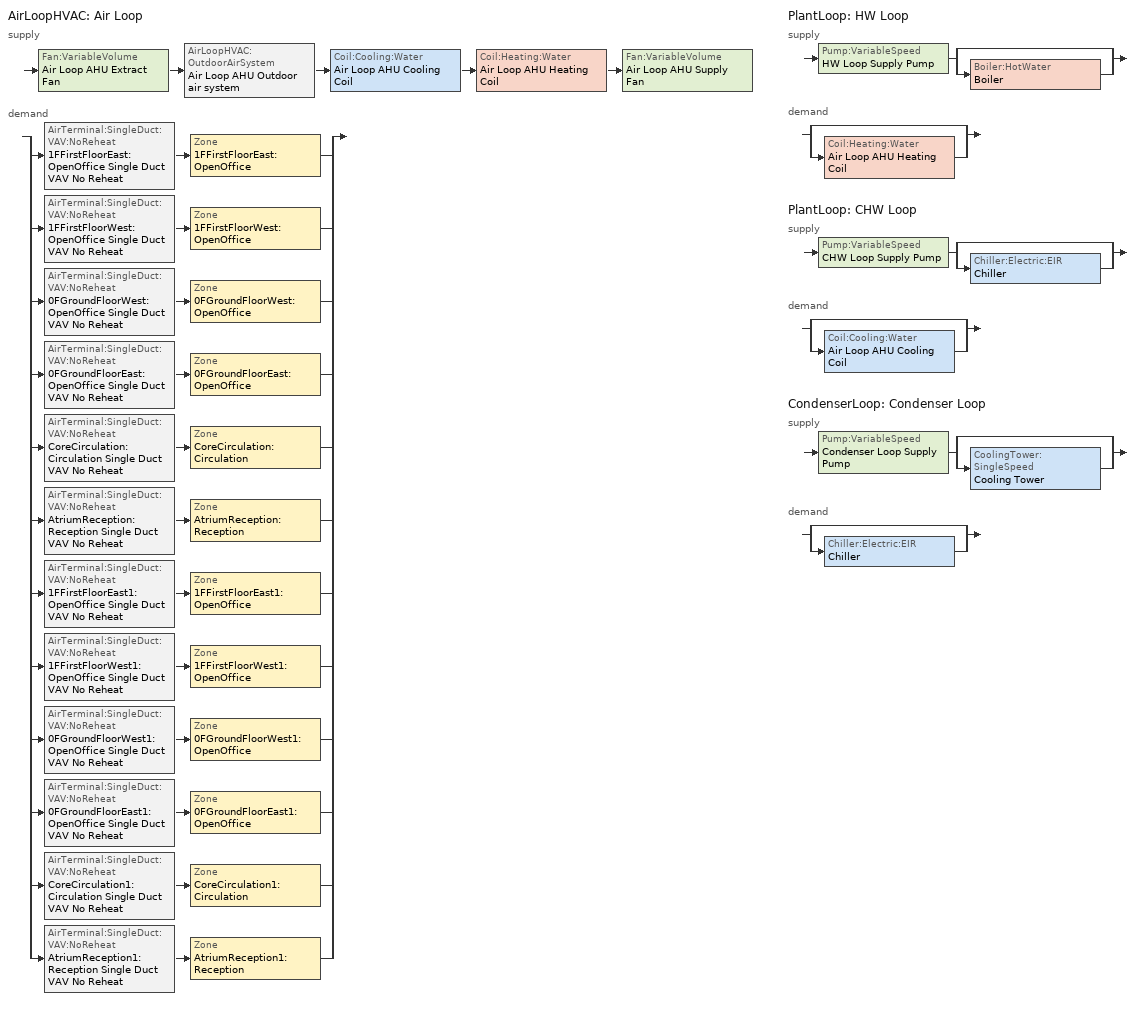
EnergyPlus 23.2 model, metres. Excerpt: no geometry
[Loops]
AirLoopHVAC 'Air Loop'
 supply: Fan:VariableVolume 'Air Loop AHU Extract Fan' > AirLoopHVAC:OutdoorAirSystem 'Air Loop AHU Outdoor air system' > Coil:Cooling:Water 'Air Loop AHU Cooling Coil' > Coil:Heating:Water 'Air Loop AHU Heating Coil' > Fan:VariableVolume 'Air Loop AHU Supply Fan'
 demand: split
  | AirTerminal:SingleDuct:VAV:NoReheat '1FFirstFloorEast:OpenOffice Single Duct VAV No Reheat' > Zone '1FFirstFloorEast:OpenOffice'
  | AirTerminal:SingleDuct:VAV:NoReheat '1FFirstFloorWest:OpenOffice Single Duct VAV No Reheat' > Zone '1FFirstFloorWest:OpenOffice'
  | AirTerminal:SingleDuct:VAV:NoReheat '0FGroundFloorWest:OpenOffice Single Duct VAV No Reheat' > Zone '0FGroundFloorWest:OpenOffice'
  | AirTerminal:SingleDuct:VAV:NoReheat '0FGroundFloorEast:OpenOffice Single Duct VAV No Reheat' > Zone '0FGroundFloorEast:OpenOffice'
  | AirTerminal:SingleDuct:VAV:NoReheat 'CoreCirculation:Circulation Single Duct VAV No Reheat' > Zone 'CoreCirculation:Circulation'
  | AirTerminal:SingleDuct:VAV:NoReheat 'AtriumReception:Reception Single Duct VAV No Reheat' > Zone 'AtriumReception:Reception'
  | AirTerminal:SingleDuct:VAV:NoReheat '1FFirstFloorEast1:OpenOffice Single Duct VAV No Reheat' > Zone '1FFirstFloorEast1:OpenOffice'
  | AirTerminal:SingleDuct:VAV:NoReheat '1FFirstFloorWest1:OpenOffice Single Duct VAV No Reheat' > Zone '1FFirstFloorWest1:OpenOffice'
  | AirTerminal:SingleDuct:VAV:NoReheat '0FGroundFloorWest1:OpenOffice Single Duct VAV No Reheat' > Zone '0FGroundFloorWest1:OpenOffice'
  | AirTerminal:SingleDuct:VAV:NoReheat '0FGroundFloorEast1:OpenOffice Single Duct VAV No Reheat' > Zone '0FGroundFloorEast1:OpenOffice'
  | AirTerminal:SingleDuct:VAV:NoReheat 'CoreCirculation1:Circulation Single Duct VAV No Reheat' > Zone 'CoreCirculation1:Circulation'
  | AirTerminal:SingleDuct:VAV:NoReheat 'AtriumReception1:Reception Single Duct VAV No Reheat' > Zone 'AtriumReception1:Reception'
PlantLoop 'HW Loop'
 supply: Pump:VariableSpeed 'HW Loop Supply Pump' > split
  | bypass
  | Boiler:HotWater 'Boiler'
 demand: split
  | bypass
  | Coil:Heating:Water 'Air Loop AHU Heating Coil'
PlantLoop 'CHW Loop'
 supply: Pump:VariableSpeed 'CHW Loop Supply Pump' > split
  | bypass
  | Chiller:Electric:EIR 'Chiller'
 demand: split
  | bypass
  | Coil:Cooling:Water 'Air Loop AHU Cooling Coil'
CondenserLoop 'Condenser Loop'
 supply: Pump:VariableSpeed 'Condenser Loop Supply Pump' > split
  | bypass
  | CoolingTower:SingleSpeed 'Cooling Tower'
 demand: split
  | bypass
  | Chiller:Electric:EIR 'Chiller'
[EnergyManagementSystem:Actuator] Actuated Component Unique=1FFIRSTFLOOREAST:OPENOFFICE; Actuated Component Type=Zone Temperature Control
Name | Actuated Component Control Type
Cooling_Setpoint_1FFIRSTFLOOREAST_OPENOFFICE | Cooling Setpoint
Heating_Setpoint_1FFIRSTFLOOREAST_OPENOFFICE | Heating Setpoint
[Sizing:System]
Air Loop: Type of Load to Size On=Sensible; Design Outdoor Air Flow Rate {m3/s}=autosize; Central Heating Maximum System Air Flow Ratio=0.3; Preheat Design Temperature {C}=5; Preheat Design Humidity Ratio {kgWater/kgDryAir}=0.008; Precool Design Temperature {C}=11; Precool Design Humidity Ratio {kgWater/kgDryAir}=0.008; Central Cooling Design Supply Air Temperature {C}=12; Central Heating Design Supply Air Temperature {C}=16; Type of Zone Sum to Use=Coincident; 100% Outdoor Air in Cooling=No; 100% Outdoor Air in Heating=No; Central Cooling Design Supply Air Humidity Ratio {kgWater/kgDryAir}=0.008; Central Heating Design Supply Air Humidity Ratio {kgWater/kgDryAir}=0.008; Cooling Supply Air Flow Rate Method=Designday; Heating Supply Air Flow Rate Method=Designday; System Outdoor Air Method=Standard62.1VentilationRateProcedure; Zone Maximum Outdoor Air Fraction=1; Cooling Design Capacity Method=CoolingDesignCapacity; Cooling Design Capacity {W}=autosize; Heating Design Capacity Method=HeatingDesignCapacity; Heating Design Capacity {W}=autosize; Central Cooling Capacity Control Method=VAV
[AirLoopHVAC]
Air Loop: Design Supply Air Flow Rate {m3/s}=autosize
[Fan:VariableVolume] Availability Schedule=7:OO - 19:OO Mon - Fri; Fan Total Efficiency=0.7; Pressure Rise {Pa}=600; Maximum Flow Rate {m3/s}=autosize; Fan Power Minimum Flow Rate Input Method=Fraction; Fan Power Minimum Flow Fraction=0.25; Fan Power Minimum Air Flow Rate {m3/s}=0; Motor Efficiency=0.9; Motor In Airstream Fraction=1; Fan Power Coefficient 1=0.350712; Fan Power Coefficient 2=0.308505; Fan Power Coefficient 3=-0.541374; Fan Power Coefficient 4=0.871988; Fan Power Coefficient 5=0
Air Loop AHU Extract Fan; Air Loop AHU Supply Fan
[Controller:OutdoorAir]
Air Loop AHU Outdoor Air Controller: Minimum Outdoor Air Flow Rate {m3/s}=0; Maximum Outdoor Air Flow Rate {m3/s}=autosize; Economizer Control Type=NoEconomizer; Economizer Control Action Type=ModulateFlow; Lockout Type=NoLockout; Minimum Limit Type=FixedMinimum; Mechanical Ventilation Controller=Air Loop AHU Mechanical Ventilation Controller; High Humidity Control=No; High Humidity Outdoor Air Flow Ratio=1; Control High Indoor Humidity Based on Outdoor Humidity Ratio=Yes; Heat Recovery Bypass Control Type=BypassWhenWithinEconomizerLimits
[Controller:MechanicalVentilation]
Air Loop AHU Mechanical Ventilation Controller: Availability Schedule=On 24/7; Demand Controlled Ventilation=Yes; System Outdoor Air Method=IndoorAirQualityProcedure; Zone Maximum Outdoor Air Fraction=1; Zone or ZoneList 1=1FFirstFloorEast:OpenOffice; Design Specification Outdoor Air Object Name 1=1FFirstFloorEast:OpenOffice Design Specification Outdoor Air Object; Design Specification Zone Air Distribution Object Name 1=1FFirstFloorEast:OpenOffice Design Specification Zone Air Distribution Object; Zone or ZoneList 2=1FFirstFloorWest:OpenOffice; Design Specification Outdoor Air Object Name 2=1FFirstFloorWest:OpenOffice Design Specification Outdoor Air Object; Design Specification Zone Air Distribution Object Name 2=1FFirstFloorWest:OpenOffice Design Specification Zone Air Distribution Object; Zone or ZoneList 3=0FGroundFloorWest:OpenOffice; Design Specification Outdoor Air Object Name 3=0FGroundFloorWest:OpenOffice Design Specification Outdoor Air Object; Design Specification Zone Air Distribution Object Name 3=0FGroundFloorWest:OpenOffice Design Specification Zone Air Distribution Object; Zone or ZoneList 4=0FGroundFloorEast:OpenOffice; Design Specification Outdoor Air Object Name 4=0FGroundFloorEast:OpenOffice Design Specification Outdoor Air Object; Design Specification Zone Air Distribution Object Name 4=0FGroundFloorEast:OpenOffice Design Specification Zone Air Distribution Object; Zone or ZoneList 5=CoreCirculation:Circulation; Design Specification Outdoor Air Object Name 5=CoreCirculation:Circulation Design Specification Outdoor Air Object; Design Specification Zone Air Distribution Object Name 5=CoreCirculation:Circulation Design Specification Zone Air Distribution Object; Zone or ZoneList 6=AtriumReception:Reception; Design Specification Outdoor Air Object Name 6=AtriumReception:Reception Design Specification Outdoor Air Object; Design Specification Zone Air Distribution Object Name 6=AtriumReception:Reception Design Specification Zone Air Distribution Object; Zone or ZoneList 7=1FFirstFloorEast1:OpenOffice; Design Specification Outdoor Air Object Name 7=1FFirstFloorEast1:OpenOffice Design Specification Outdoor Air Object; Design Specification Zone Air Distribution Object Name 7=1FFirstFloorEast1:OpenOffice Design Specification Zone Air Distribution Object; Zone or ZoneList 8=1FFirstFloorWest1:OpenOffice; Design Specification Outdoor Air Object Name 8=1FFirstFloorWest1:OpenOffice Design Specification Outdoor Air Object; Design Specification Zone Air Distribution Object Name 8=1FFirstFloorWest1:OpenOffice Design Specification Zone Air Distribution Object; Zone or ZoneList 9=0FGroundFloorWest1:OpenOffice; Design Specification Outdoor Air Object Name 9=0FGroundFloorWest1:OpenOffice Design Specification Outdoor Air Object; Design Specification Zone Air Distribution Object Name 9=0FGroundFloorWest1:OpenOffice Design Specification Zone Air Distribution Object; Zone or ZoneList 10=0FGroundFloorEast1:OpenOffice; Design Specification Outdoor Air Object Name 10=0FGroundFloorEast1:OpenOffice Design Specification Outdoor Air Object; Design Specification Zone Air Distribution Object Name 10=0FGroundFloorEast1:OpenOffice Design Specification Zone Air Distribution Object; Zone or ZoneList 11=CoreCirculation1:Circulation; Design Specification Outdoor Air Object Name 11=CoreCirculation1:Circulation Design Specification Outdoor Air Object; Design Specification Zone Air Distribution Object Name 11=CoreCirculation1:Circulation Design Specification Zone Air Distribution Object; Zone or ZoneList 12=AtriumReception1:Reception; Design Specification Outdoor Air Object Name 12=AtriumReception1:Reception Design Specification Outdoor Air Object; Design Specification Zone Air Distribution Object Name 12=AtriumReception1:Reception Design Specification Zone Air Distribution Object
[Coil:Cooling:Water]
Air Loop AHU Cooling Coil: Availability Schedule=On 24/7; Design Water Flow Rate {m3/s}=autosize; Design Air Flow Rate {m3/s}=autosize; Design Inlet Water Temperature {C}=autosize; Design Inlet Air Temperature {C}=autosize; Design Outlet Air Temperature {C}=autosize; Design Inlet Air Humidity Ratio {kgWater/kgDryAir}=autosize; Design Outlet Air Humidity Ratio {kgWater/kgDryAir}=autosize; Type of Analysis=SimpleAnalysis; Heat Exchanger Configuration=CrossFlow
[Coil:Heating:Water]
Air Loop AHU Heating Coil: Availability Schedule=On 24/7; U-Factor Times Area Value {W/K}=autosize; Maximum Water Flow Rate {m3/s}=autosize; Performance Input Method=UFactorTimesAreaAndDesignWaterFlowRate; Rated Capacity {W}=autosize; Rated Inlet Water Temperature {C}=80; Rated Inlet Air Temperature {C}=16; Rated Outlet Water Temperature {C}=70; Rated Outlet Air Temperature {C}=35; Rated Ratio for Air and Water Convection=0.5
[Sizing:Plant]
Name | Loop Type | Design Loop Exit Temperature {C} | Loop Design Temperature Difference {deltaC}
HW Loop | Heating | 80 | 10
CHW Loop | Cooling | 6 | 4
Condenser Loop | Condenser | 29 | 5
[PlantLoop] Maximum Loop Flow Rate {m3/s}=autosize; Minimum Loop Flow Rate {m3/s}=0; Plant Loop Volume {m3}=autocalculate; Load Distribution Scheme=SequentialLoad; Plant Loop Demand Calculation Scheme=SingleSetpoint; Common Pipe Simulation=None; Pressure Simulation Type=None
Name | Fluid Type | Plant Equipment Operation Scheme | Maximum Loop Temperature {C} | Minimum Loop Temperature {C} | User Defined Fluid Type
HW Loop | Water | HW Loop Operation | 100 | 10
CHW Loop | UserDefinedFluidType | CHW Loop Operation | 80 | 0 | CHW Loop Glycol Concentration
[PlantEquipmentOperationSchemes]
Name | Control Scheme 1 | Control Scheme 1 Schedule
HW Loop Operation | HW Loop Scheme 1 | Off 24/7
CHW Loop Operation | CHW Loop Scheme 1 | On 24/7
[PlantEquipmentOperation:HeatingLoad]
HW Loop Scheme 1: Load Range 1 Lower Limit {W}=0; Load Range 1 Upper Limit {W}=1e+15; Range 1 Equipment List=HW Loop Scheme 1 Range 1 Equipment List
[PlantEquipmentList]
HW Loop Scheme 1 Range 1 Equipment List: Boiler
CHW Loop Scheme 1 Range 1 Equipment List: Chiller
[Pump:VariableSpeed] Design Maximum Flow Rate {m3/s}=autosize; Design Pump Head {Pa}=20000; Design Power Consumption {W}=autosize; Motor Efficiency=0.9; Fraction of Motor Inefficiencies to Fluid Stream=0; Coefficient 1 of the Part Load Performance Curve=0; Coefficient 2 of the Part Load Performance Curve=1; Coefficient 3 of the Part Load Performance Curve=0; Coefficient 4 of the Part Load Performance Curve=0; Design Minimum Flow Rate {m3/s}=0; Pump Control Type=Intermittent
HW Loop Supply Pump; CHW Loop Supply Pump; Condenser Loop Supply Pump
[Boiler:HotWater]
Boiler: Fuel Type=NaturalGas; Nominal Capacity {W}=autosize; Nominal Thermal Efficiency=0.89; Efficiency Curve Temperature Evaluation Variable=LeavingBoiler; Normalized Boiler Efficiency Curve=CondensingBoilerEff; Design Water Flow Rate {m3/s}=autosize; Minimum Part Load Ratio=0; Maximum Part Load Ratio=1; Optimum Part Load Ratio=1; Water Outlet Upper Temperature Limit {C}=100; Boiler Flow Mode=NotModulated; On Cycle Parasitic Electric Load {W}=25; Sizing Factor=1
[PlantEquipmentOperation:CoolingLoad] Load Range 1 Lower Limit {W}=0; Load Range 1 Upper Limit {W}=1e+15
Name | Range 1 Equipment List
CHW Loop Scheme 1 | CHW Loop Scheme 1 Range 1 Equipment List
Condenser Loop Scheme 1 | Condenser Loop Scheme 1 Range 1 Equipment List
[Chiller:Electric:EIR]
Chiller: Reference Capacity {W}=autosize; Reference COP {W/W}=5.5; Reference Leaving Chilled Water Temperature {C}=6.67; Reference Entering Condenser Fluid Temperature {C}=29.4; Reference Chilled Water Flow Rate {m3/s}=autosize; Reference Condenser Fluid Flow Rate {m3/s}=autosize; Cooling Capacity Function of Temperature Curve=DOE-2 Centrifugal/5.50COP CAPFT; Electric Input to Cooling Output Ratio Function of Temperature Curve=DOE-2 Centrifugal/5.50COP EIRFT; Electric Input to Cooling Output Ratio Function of Part Load Ratio Curve=DOE-2 Centrifugal/5.50COP EIRFPLR; Minimum Part Load Ratio=0.1; Maximum Part Load Ratio=1; Optimum Part Load Ratio=1; Minimum Unloading Ratio=0.2; Condenser Type=WaterCooled; Condenser Fan Power Ratio {W/W}=0; Fraction of Compressor Electric Consumption Rejected by Condenser=1; Leaving Chilled Water Lower Temperature Limit {C}=2; Chiller Flow Mode=NotModulated; Design Heat Recovery Water Flow Rate {m3/s}=0; Sizing Factor=1; Basin Heater Capacity {W/K}=0; Basin Heater Setpoint Temperature {C}=2; Basin Heater Operating Schedule=On 24/7; Condenser Heat Recovery Relative Capacity Fraction=1
[CondenserLoop]
Condenser Loop: Fluid Type=Water; Condenser Equipment Operation Scheme=Condenser Loop Operation; Maximum Loop Temperature {C}=50; Minimum Loop Temperature {C}=5; Maximum Loop Flow Rate {m3/s}=autosize; Minimum Loop Flow Rate {m3/s}=0; Condenser Loop Volume {m3}=autocalculate; Load Distribution Scheme=SequentialLoad; Pressure Simulation Type=None
[CondenserEquipmentOperationSchemes]
Condenser Loop Operation: Control Scheme 1=Condenser Loop Scheme 1; Control Scheme 1 Schedule=On 24/7
[CondenserEquipmentList]
Condenser Loop Scheme 1 Range 1 Equipment List: Cooling Tower
[CoolingTower:SingleSpeed]
Cooling Tower: Design Water Flow Rate {m3/s}=autosize; Design Air Flow Rate {m3/s}=autosize; Design Fan Power {W}=autosize; Design U-Factor Times Area Value {W/K}=autosize; Free Convection Regime Air Flow Rate {m3/s}=autocalculate; Free Convection Regime Air Flow Rate Sizing Factor=0.1; Free Convection Regime U-Factor Times Area Value {W/K}=autocalculate; Free Convection U-Factor Times Area Value Sizing Factor=0.1; Performance Input Method=UFactorTimesAreaAndDesignWaterFlowRate; Heat Rejection Capacity and Nominal Capacity Sizing Ratio=1.25; Nominal Capacity {W}=100000; Free Convection Capacity {W}=autocalculate; Free Convection Nominal Capacity Sizing Factor=0.1; Design Inlet Air Dry-Bulb Temperature {C}=35; Design Inlet Air Wet-Bulb Temperature {C}=25.6; Design Approach Temperature {deltaC}=3.9; Design Range Temperature {deltaC}=5.6; Basin Heater Capacity {W/K}=0; Basin Heater Setpoint Temperature {C}=2; Basin Heater Operating Schedule=On 24/7; Evaporation Loss Mode=SaturatedExit; Evaporation Loss Factor {percent/K}=0.2; Drift Loss Percent {percent}=0.008; Blowdown Calculation Mode=ConcentrationRatio; Blowdown Concentration Ratio=3; Blowdown Makeup Water Usage Schedule=On 24/7; Capacity Control=FanCycling; Cell Control=MinimalCell; Cell Minimum  Water Flow Rate Fraction=0.33; Cell Maximum Water Flow Rate Fraction=2.5; Sizing Factor=1
[ZoneControl:Thermostat] Control Type Schedule=Control type schedule: Always 4
Name | Zone or ZoneList | Control 1
1FFirstFloorEast:OpenOffice Thermostat | 1FFirstFloorEast:OpenOffice | 1FFirstFloorEast:OpenOffice Dual SP
1FFirstFloorWest:OpenOffice Thermostat | 1FFirstFloorWest:OpenOffice | 1FFirstFloorWest:OpenOffice Dual SP
0FGroundFloorWest:OpenOffice Thermostat | 0FGroundFloorWest:OpenOffice | 0FGroundFloorWest:OpenOffice Dual SP
0FGroundFloorEast:OpenOffice Thermostat | 0FGroundFloorEast:OpenOffice | 0FGroundFloorEast:OpenOffice Dual SP
CoreCirculation:Circulation Thermostat | CoreCirculation:Circulation | CoreCirculation:Circulation Dual SP
AtriumReception:Reception Thermostat | AtriumReception:Reception | AtriumReception:Reception Dual SP
1FFirstFloorEast1:OpenOffice Thermostat | 1FFirstFloorEast1:OpenOffice | 1FFirstFloorEast1:OpenOffice Dual SP
1FFirstFloorWest1:OpenOffice Thermostat | 1FFirstFloorWest1:OpenOffice | 1FFirstFloorWest1:OpenOffice Dual SP
0FGroundFloorWest1:OpenOffice Thermostat | 0FGroundFloorWest1:OpenOffice | 0FGroundFloorWest1:OpenOffice Dual SP
0FGroundFloorEast1:OpenOffice Thermostat | 0FGroundFloorEast1:OpenOffice | 0FGroundFloorEast1:OpenOffice Dual SP
CoreCirculation1:Circulation Thermostat | CoreCirculation1:Circulation | CoreCirculation1:Circulation Dual SP
AtriumReception1:Reception Thermostat | AtriumReception1:Reception | AtriumReception1:Reception Dual SP
[ThermostatSetpoint:DualSetpoint]
Name | Heating Setpoint Temperature Schedule | Cooling Setpoint Temperature Schedule
1FFirstFloorEast:OpenOffice Dual SP | 1FFirstFloorEast:OpenOffice Heating Setpoint Schedule | 1FFirstFloorEast:OpenOffice Cooling Setpoint Schedule
1FFirstFloorWest:OpenOffice Dual SP | 1FFirstFloorWest:OpenOffice Heating Setpoint Schedule | 1FFirstFloorWest:OpenOffice Cooling Setpoint Schedule
0FGroundFloorWest:OpenOffice Dual SP | 0FGroundFloorWest:OpenOffice Heating Setpoint Schedule | 0FGroundFloorWest:OpenOffice Cooling Setpoint Schedule
0FGroundFloorEast:OpenOffice Dual SP | 0FGroundFloorEast:OpenOffice Heating Setpoint Schedule | 0FGroundFloorEast:OpenOffice Cooling Setpoint Schedule
CoreCirculation:Circulation Dual SP | CoreCirculation:Circulation Heating Setpoint Schedule | CoreCirculation:Circulation Cooling Setpoint Schedule
AtriumReception:Reception Dual SP | AtriumReception:Reception Heating Setpoint Schedule | AtriumReception:Reception Cooling Setpoint Schedule
1FFirstFloorEast1:OpenOffice Dual SP | 1FFirstFloorEast1:OpenOffice Heating Setpoint Schedule | 1FFirstFloorEast1:OpenOffice Cooling Setpoint Schedule
1FFirstFloorWest1:OpenOffice Dual SP | 1FFirstFloorWest1:OpenOffice Heating Setpoint Schedule | 1FFirstFloorWest1:OpenOffice Cooling Setpoint Schedule
0FGroundFloorWest1:OpenOffice Dual SP | 0FGroundFloorWest1:OpenOffice Heating Setpoint Schedule | 0FGroundFloorWest1:OpenOffice Cooling Setpoint Schedule
0FGroundFloorEast1:OpenOffice Dual SP | 0FGroundFloorEast1:OpenOffice Heating Setpoint Schedule | 0FGroundFloorEast1:OpenOffice Cooling Setpoint Schedule
CoreCirculation1:Circulation Dual SP | CoreCirculation1:Circulation Heating Setpoint Schedule | CoreCirculation1:Circulation Cooling Setpoint Schedule
AtriumReception1:Reception Dual SP | AtriumReception1:Reception Heating Setpoint Schedule | AtriumReception1:Reception Cooling Setpoint Schedule
[ZoneControl:ContaminantController]
Name | Zone | Carbon Dioxide Control Availability Schedule | Carbon Dioxide Setpoint Schedule | Minimum Carbon Dioxide Concentration Schedule | Maximum Carbon Dioxide Concentration Schedule
1FFirstFloorEast:OpenOffice Contaminant Controller | 1FFirstFloorEast:OpenOffice | 1FFirstFloorEast:OpenOffice Carbon Dioxide Control Availability Schedule | 1FFirstFloorEast:OpenOffice Carbon Dioxide Setpoint Schedule | 1FFirstFloorEast:OpenOffice Minimum Carbon Dioxide Concentration Schedule | 1FFirstFloorEast:OpenOffice Maximum Carbon Dioxide Concentration Schedule
1FFirstFloorWest:OpenOffice Contaminant Controller | 1FFirstFloorWest:OpenOffice | 1FFirstFloorWest:OpenOffice Carbon Dioxide Control Availability Schedule | 1FFirstFloorWest:OpenOffice Carbon Dioxide Setpoint Schedule | 1FFirstFloorWest:OpenOffice Minimum Carbon Dioxide Concentration Schedule | 1FFirstFloorWest:OpenOffice Maximum Carbon Dioxide Concentration Schedule
0FGroundFloorWest:OpenOffice Contaminant Controller | 0FGroundFloorWest:OpenOffice | 0FGroundFloorWest:OpenOffice Carbon Dioxide Control Availability Schedule | 0FGroundFloorWest:OpenOffice Carbon Dioxide Setpoint Schedule | 0FGroundFloorWest:OpenOffice Minimum Carbon Dioxide Concentration Schedule | 0FGroundFloorWest:OpenOffice Maximum Carbon Dioxide Concentration Schedule
0FGroundFloorEast:OpenOffice Contaminant Controller | 0FGroundFloorEast:OpenOffice | 0FGroundFloorEast:OpenOffice Carbon Dioxide Control Availability Schedule | 0FGroundFloorEast:OpenOffice Carbon Dioxide Setpoint Schedule | 0FGroundFloorEast:OpenOffice Minimum Carbon Dioxide Concentration Schedule | 0FGroundFloorEast:OpenOffice Maximum Carbon Dioxide Concentration Schedule
CoreCirculation:Circulation Contaminant Controller | CoreCirculation:Circulation | CoreCirculation:Circulation Carbon Dioxide Control Availability Schedule | CoreCirculation:Circulation Carbon Dioxide Setpoint Schedule | CoreCirculation:Circulation Minimum Carbon Dioxide Concentration Schedule | CoreCirculation:Circulation Maximum Carbon Dioxide Concentration Schedule
AtriumReception:Reception Contaminant Controller | AtriumReception:Reception | AtriumReception:Reception Carbon Dioxide Control Availability Schedule | AtriumReception:Reception Carbon Dioxide Setpoint Schedule | AtriumReception:Reception Minimum Carbon Dioxide Concentration Schedule | AtriumReception:Reception Maximum Carbon Dioxide Concentration Schedule
1FFirstFloorEast1:OpenOffice Contaminant Controller | 1FFirstFloorEast1:OpenOffice | 1FFirstFloorEast1:OpenOffice Carbon Dioxide Control Availability Schedule | 1FFirstFloorEast1:OpenOffice Carbon Dioxide Setpoint Schedule | 1FFirstFloorEast1:OpenOffice Minimum Carbon Dioxide Concentration Schedule | 1FFirstFloorEast1:OpenOffice Maximum Carbon Dioxide Concentration Schedule
1FFirstFloorWest1:OpenOffice Contaminant Controller | 1FFirstFloorWest1:OpenOffice | 1FFirstFloorWest1:OpenOffice Carbon Dioxide Control Availability Schedule | 1FFirstFloorWest1:OpenOffice Carbon Dioxide Setpoint Schedule | 1FFirstFloorWest1:OpenOffice Minimum Carbon Dioxide Concentration Schedule | 1FFirstFloorWest1:OpenOffice Maximum Carbon Dioxide Concentration Schedule
0FGroundFloorWest1:OpenOffice Contaminant Controller | 0FGroundFloorWest1:OpenOffice | 0FGroundFloorWest1:OpenOffice Carbon Dioxide Control Availability Schedule | 0FGroundFloorWest1:OpenOffice Carbon Dioxide Setpoint Schedule | 0FGroundFloorWest1:OpenOffice Minimum Carbon Dioxide Concentration Schedule | 0FGroundFloorWest1:OpenOffice Maximum Carbon Dioxide Concentration Schedule
0FGroundFloorEast1:OpenOffice Contaminant Controller | 0FGroundFloorEast1:OpenOffice | 0FGroundFloorEast1:OpenOffice Carbon Dioxide Control Availability Schedule | 0FGroundFloorEast1:OpenOffice Carbon Dioxide Setpoint Schedule | 0FGroundFloorEast1:OpenOffice Minimum Carbon Dioxide Concentration Schedule | 0FGroundFloorEast1:OpenOffice Maximum Carbon Dioxide Concentration Schedule
CoreCirculation1:Circulation Contaminant Controller | CoreCirculation1:Circulation | CoreCirculation1:Circulation Carbon Dioxide Control Availability Schedule | CoreCirculation1:Circulation Carbon Dioxide Setpoint Schedule | CoreCirculation1:Circulation Minimum Carbon Dioxide Concentration Schedule | CoreCirculation1:Circulation Maximum Carbon Dioxide Concentration Schedule
AtriumReception1:Reception Contaminant Controller | AtriumReception1:Reception | AtriumReception1:Reception Carbon Dioxide Control Availability Schedule | AtriumReception1:Reception Carbon Dioxide Setpoint Schedule | AtriumReception1:Reception Minimum Carbon Dioxide Concentration Schedule | AtriumReception1:Reception Maximum Carbon Dioxide Concentration Schedule
[Sizing:Zone] Zone Cooling Design Supply Air Temperature Input Method=SupplyAirTemperature; Zone Cooling Design Supply Air Temperature {C}=14; Zone Cooling Design Supply Air Temperature Difference {deltaC}=5; Zone Heating Design Supply Air Temperature Input Method=SupplyAirTemperature; Zone Heating Design Supply Air Temperature {C}=50; Zone Heating Design Supply Air Temperature Difference {deltaC}=15; Zone Cooling Design Supply Air Humidity Ratio {kgWater/kgDryAir}=0.009; Zone Heating Design Supply Air Humidity Ratio {kgWater/kgDryAir}=0.004; Zone Heating Sizing Factor=1.25; Zone Cooling Sizing Factor=1.15; Cooling Design Air Flow Method=DesignDay; Cooling Design Air Flow Rate {m3/s}=0; Cooling Minimum Air Flow per Zone Floor Area {m3/s-m2}=0.00076; Cooling Minimum Air Flow {m3/s}=0; Cooling Minimum Air Flow Fraction=0; Heating Design Air Flow Method=DesignDay; Heating Design Air Flow Rate {m3/s}=0; Heating Maximum Air Flow per Zone Floor Area {m3/s-m2}=0.00203; Heating Maximum Air Flow {m3/s}=0.14158; Heating Maximum Air Flow Fraction=0.3; Account for Dedicated Outdoor Air System=No; Dedicated Outdoor Air System Control Strategy=NeutralSupplyAir; Dedicated Outdoor Air Low Setpoint Temperature for Design {C}=autosize; Dedicated Outdoor Air High Setpoint Temperature for Design {C}=autosize; Zone Load Sizing Method=Sensible Load Only No Latent Load; Zone Latent Cooling Design Supply Air Humidity Ratio Input Method=HumidityRatioDifference; Zone Cooling Design Supply Air Humidity Ratio Difference {kgWater/kgDryAir}=0.005; Zone Latent Heating Design Supply Air Humidity Ratio Input Method=HumidityRatioDifference; Zone Humidification Design Supply Air Humidity Ratio Difference {kgWater/kgDryAir}=0.005
Name | Design Specification Outdoor Air Object | Design Specification Zone Air Distribution Object
1FFirstFloorEast:OpenOffice | 1FFirstFloorEast:OpenOffice Design Specification Outdoor Air Object | 1FFirstFloorEast:OpenOffice Design Specification Zone Air Distribution Object
1FFirstFloorWest:OpenOffice | 1FFirstFloorWest:OpenOffice Design Specification Outdoor Air Object | 1FFirstFloorWest:OpenOffice Design Specification Zone Air Distribution Object
0FGroundFloorWest:OpenOffice | 0FGroundFloorWest:OpenOffice Design Specification Outdoor Air Object | 0FGroundFloorWest:OpenOffice Design Specification Zone Air Distribution Object
0FGroundFloorEast:OpenOffice | 0FGroundFloorEast:OpenOffice Design Specification Outdoor Air Object | 0FGroundFloorEast:OpenOffice Design Specification Zone Air Distribution Object
CoreCirculation:Circulation | CoreCirculation:Circulation Design Specification Outdoor Air Object | CoreCirculation:Circulation Design Specification Zone Air Distribution Object
AtriumReception:Reception | AtriumReception:Reception Design Specification Outdoor Air Object | AtriumReception:Reception Design Specification Zone Air Distribution Object
1FFirstFloorEast1:OpenOffice | 1FFirstFloorEast1:OpenOffice Design Specification Outdoor Air Object | 1FFirstFloorEast1:OpenOffice Design Specification Zone Air Distribution Object
1FFirstFloorWest1:OpenOffice | 1FFirstFloorWest1:OpenOffice Design Specification Outdoor Air Object | 1FFirstFloorWest1:OpenOffice Design Specification Zone Air Distribution Object
0FGroundFloorWest1:OpenOffice | 0FGroundFloorWest1:OpenOffice Design Specification Outdoor Air Object | 0FGroundFloorWest1:OpenOffice Design Specification Zone Air Distribution Object
0FGroundFloorEast1:OpenOffice | 0FGroundFloorEast1:OpenOffice Design Specification Outdoor Air Object | 0FGroundFloorEast1:OpenOffice Design Specification Zone Air Distribution Object
CoreCirculation1:Circulation | CoreCirculation1:Circulation Design Specification Outdoor Air Object | CoreCirculation1:Circulation Design Specification Zone Air Distribution Object
AtriumReception1:Reception | AtriumReception1:Reception Design Specification Outdoor Air Object | AtriumReception1:Reception Design Specification Zone Air Distribution Object
[DesignSpecification:OutdoorAir] Outdoor Air Method=Flow/Person; Outdoor Air Flow per Person {m3/s-person}=0.01; Outdoor Air Flow per Zone Floor Area {m3/s-m2}=0; Outdoor Air Flow Air Changes per Hour {1/hr}=0; Outdoor Air Schedule=On 24/7
Name | Outdoor Air Flow per Zone {m3/s}
1FFirstFloorEast:OpenOffice Design Specification Outdoor Air Object; 1FFirstFloorWest:OpenOffice Design Specification Outdoor Air Object; 1FFirstFloorEast1:OpenOffice Design Specification Outdoor Air Object; 1FFirstFloorWest1:OpenOffice Design Specification Outdoor Air Object | 0.798761
0FGroundFloorWest:OpenOffice Design Specification Outdoor Air Object; 0FGroundFloorEast:OpenOffice Design Specification Outdoor Air Object; 0FGroundFloorWest1:OpenOffice Design Specification Outdoor Air Object; 0FGroundFloorEast1:OpenOffice Design Specification Outdoor Air Object | 0.599238
CoreCirculation:Circulation Design Specification Outdoor Air Object; CoreCirculation1:Circulation Design Specification Outdoor Air Object | 0.388929
AtriumReception:Reception Design Specification Outdoor Air Object; AtriumReception1:Reception Design Specification Outdoor Air Object | 0.195613
[DesignSpecification:ZoneAirDistribution] Zone Air Distribution Effectiveness in Cooling Mode=1; Zone Air Distribution Effectiveness in Heating Mode=1; Zone Secondary Recirculation Fraction=0
1FFirstFloorEast:OpenOffice Design Specification Zone Air Distribution Object; 1FFirstFloorWest:OpenOffice Design Specification Zone Air Distribution Object; 0FGroundFloorWest:OpenOffice Design Specification Zone Air Distribution Object; 0FGroundFloorEast:OpenOffice Design Specification Zone Air Distribution Object; CoreCirculation:Circulation Design Specification Zone Air Distribution Object; AtriumReception:Reception Design Specification Zone Air Distribution Object; 1FFirstFloorEast1:OpenOffice Design Specification Zone Air Distribution Object; 1FFirstFloorWest1:OpenOffice Design Specification Zone Air Distribution Object; 0FGroundFloorWest1:OpenOffice Design Specification Zone Air Distribution Object; 0FGroundFloorEast1:OpenOffice Design Specification Zone Air Distribution Object; CoreCirculation1:Circulation Design Specification Zone Air Distribution Object; AtriumReception1:Reception Design Specification Zone Air Distribution Object
[Zone equipment]
1FFirstFloorEast:OpenOffice: 1FFirstFloorEast:OpenOffice Single Duct VAV No Reheat
1FFirstFloorWest:OpenOffice: 1FFirstFloorWest:OpenOffice Single Duct VAV No Reheat
0FGroundFloorWest:OpenOffice: 0FGroundFloorWest:OpenOffice Single Duct VAV No Reheat
0FGroundFloorEast:OpenOffice: 0FGroundFloorEast:OpenOffice Single Duct VAV No Reheat
CoreCirculation:Circulation: CoreCirculation:Circulation Single Duct VAV No Reheat
AtriumReception:Reception: AtriumReception:Reception Single Duct VAV No Reheat
1FFirstFloorEast1:OpenOffice: 1FFirstFloorEast1:OpenOffice Single Duct VAV No Reheat
1FFirstFloorWest1:OpenOffice: 1FFirstFloorWest1:OpenOffice Single Duct VAV No Reheat
0FGroundFloorWest1:OpenOffice: 0FGroundFloorWest1:OpenOffice Single Duct VAV No Reheat
0FGroundFloorEast1:OpenOffice: 0FGroundFloorEast1:OpenOffice Single Duct VAV No Reheat
CoreCirculation1:Circulation: CoreCirculation1:Circulation Single Duct VAV No Reheat
AtriumReception1:Reception: AtriumReception1:Reception Single Duct VAV No Reheat
[AirTerminal:SingleDuct:VAV:NoReheat] Availability Schedule=On 24/7; Maximum Air Flow Rate {m3/s}=autosize; Zone Minimum Air Flow Input Method=Constant; Constant Minimum Air Flow Fraction=0.3; Fixed Minimum Air Flow Rate {m3/s}=0.1; Minimum Air Flow Fraction Schedule=Min supply air flow fraction schedule: Always 0.3
Name | Design Specification Outdoor Air Object
1FFirstFloorEast:OpenOffice Single Duct VAV No Reheat | 1FFirstFloorEast:OpenOffice Design Specification Outdoor Air Object
1FFirstFloorWest:OpenOffice Single Duct VAV No Reheat | 1FFirstFloorWest:OpenOffice Design Specification Outdoor Air Object
0FGroundFloorWest:OpenOffice Single Duct VAV No Reheat | 0FGroundFloorWest:OpenOffice Design Specification Outdoor Air Object
0FGroundFloorEast:OpenOffice Single Duct VAV No Reheat | 0FGroundFloorEast:OpenOffice Design Specification Outdoor Air Object
CoreCirculation:Circulation Single Duct VAV No Reheat | CoreCirculation:Circulation Design Specification Outdoor Air Object
AtriumReception:Reception Single Duct VAV No Reheat | AtriumReception:Reception Design Specification Outdoor Air Object
1FFirstFloorEast1:OpenOffice Single Duct VAV No Reheat | 1FFirstFloorEast1:OpenOffice Design Specification Outdoor Air Object
1FFirstFloorWest1:OpenOffice Single Duct VAV No Reheat | 1FFirstFloorWest1:OpenOffice Design Specification Outdoor Air Object
0FGroundFloorWest1:OpenOffice Single Duct VAV No Reheat | 0FGroundFloorWest1:OpenOffice Design Specification Outdoor Air Object
0FGroundFloorEast1:OpenOffice Single Duct VAV No Reheat | 0FGroundFloorEast1:OpenOffice Design Specification Outdoor Air Object
CoreCirculation1:Circulation Single Duct VAV No Reheat | CoreCirculation1:Circulation Design Specification Outdoor Air Object
AtriumReception1:Reception Single Duct VAV No Reheat | AtriumReception1:Reception Design Specification Outdoor Air Object
[SetpointManager:MixedAir] Control Variable=Temperature
Name | Setpoint Node or NodeList
Air Loop AHU Outdoor air system Mixed Air Manager | Air Loop AHU Mixed Air Outlet
Air Loop AHU Cooling Coil Mixed Air Manager | Air Loop AHU Cooling Coil Air Outlet Node
Air Loop AHU Heating Coil Mixed Air Manager | Air Loop AHU Heating Coil Air Outlet Node
[Controller:WaterCoil] Control Variable=Temperature; Actuator Variable=Flow; Controller Convergence Tolerance {deltaC}=autosize; Maximum Actuated Flow {m3/s}=autosize; Minimum Actuated Flow {m3/s}=0
Name | Action
Air Loop AHU Cooling Coil Controller | Reverse
Air Loop AHU Heating Coil Controller | Normal
[Schedule:Compact]
On 24/7; 1FFirstFloorEast:OpenOffice Carbon Dioxide Control Availability Schedule; 1FFirstFloorWest:OpenOffice Carbon Dioxide Control Availability Schedule; 0FGroundFloorWest:OpenOffice Carbon Dioxide Control Availability Schedule; 0FGroundFloorEast:OpenOffice Carbon Dioxide Control Availability Schedule; CoreCirculation:Circulation Carbon Dioxide Control Availability Schedule; AtriumReception:Reception Carbon Dioxide Control Availability Schedule; 1FFirstFloorEast1:OpenOffice Carbon Dioxide Control Availability Schedule; 1FFirstFloorWest1:OpenOffice Carbon Dioxide Control Availability Schedule; 0FGroundFloorWest1:OpenOffice Carbon Dioxide Control Availability Schedule; 0FGroundFloorEast1:OpenOffice Carbon Dioxide Control Availability Schedule; CoreCirculation1:Circulation Carbon Dioxide Control Availability Schedule; AtriumReception1:Reception Carbon Dioxide Control Availability Schedule: Through: 12/31, For: AllDays, Until: 24:00, 1
Off 24/7: Through: 12/31, For: AllDays, Until: 24:00, 0
Control type schedule: Always 4: Through: 12/31, For: AllDays, Until: 24:00, 4
Min supply air flow fraction schedule: Always 0.3: Through: 12/31, For: AllDays, Until: 24:00, 0.3
7:OO - 19:OO Mon - Fri: Through: 31 Dec, For: Weekdays SummerDesignDay WinterDesignDay, Until: 07:00, 0, Until: 19:00, 1, Until: 24:00, 0, For: Weekends, Until: 24:00, 0, For: AllOtherDays, Until: 24:00, 0
1FFirstFloorEast:OpenOffice Heating Setpoint Schedule; 1FFirstFloorWest:OpenOffice Heating Setpoint Schedule; 0FGroundFloorWest:OpenOffice Heating Setpoint Schedule; 0FGroundFloorEast:OpenOffice Heating Setpoint Schedule; CoreCirculation:Circulation Heating Setpoint Schedule; AtriumReception:Reception Heating Setpoint Schedule; 1FFirstFloorEast1:OpenOffice Heating Setpoint Schedule; 1FFirstFloorWest1:OpenOffice Heating Setpoint Schedule; 0FGroundFloorWest1:OpenOffice Heating Setpoint Schedule; 0FGroundFloorEast1:OpenOffice Heating Setpoint Schedule; CoreCirculation1:Circulation Heating Setpoint Schedule; AtriumReception1:Reception Heating Setpoint Schedule: Through: 12/31, For: AllDays, Until: 24:00, -50
1FFirstFloorEast:OpenOffice Cooling Setpoint Schedule; 1FFirstFloorWest:OpenOffice Cooling Setpoint Schedule; 0FGroundFloorWest:OpenOffice Cooling Setpoint Schedule; 0FGroundFloorEast:OpenOffice Cooling Setpoint Schedule; 1FFirstFloorEast1:OpenOffice Cooling Setpoint Schedule; 1FFirstFloorWest1:OpenOffice Cooling Setpoint Schedule; 0FGroundFloorWest1:OpenOffice Cooling Setpoint Schedule; 0FGroundFloorEast1:OpenOffice Cooling Setpoint Schedule: Through: 31 Dec, For: Weekdays SummerDesignDay, Until: 05:00, 100, Until: 19:00, 24, Until: 24:00, 100, For: Weekends, Until: 24:00, 100, For: Holidays, Until: 24:00, 100, For: WinterDesignDay AllOtherDays, Until: 24:00, 100
1FFirstFloorEast:OpenOffice Carbon Dioxide Setpoint Schedule; 1FFirstFloorEast:OpenOffice Maximum Carbon Dioxide Concentration Schedule; 1FFirstFloorWest:OpenOffice Carbon Dioxide Setpoint Schedule; 1FFirstFloorWest:OpenOffice Maximum Carbon Dioxide Concentration Schedule; 0FGroundFloorWest:OpenOffice Carbon Dioxide Setpoint Schedule; 0FGroundFloorWest:OpenOffice Maximum Carbon Dioxide Concentration Schedule; 0FGroundFloorEast:OpenOffice Carbon Dioxide Setpoint Schedule; 0FGroundFloorEast:OpenOffice Maximum Carbon Dioxide Concentration Schedule; CoreCirculation:Circulation Carbon Dioxide Setpoint Schedule; CoreCirculation:Circulation Maximum Carbon Dioxide Concentration Schedule; AtriumReception:Reception Carbon Dioxide Setpoint Schedule; AtriumReception:Reception Maximum Carbon Dioxide Concentration Schedule; 1FFirstFloorEast1:OpenOffice Carbon Dioxide Setpoint Schedule; 1FFirstFloorEast1:OpenOffice Maximum Carbon Dioxide Concentration Schedule; 1FFirstFloorWest1:OpenOffice Carbon Dioxide Setpoint Schedule; 1FFirstFloorWest1:OpenOffice Maximum Carbon Dioxide Concentration Schedule; 0FGroundFloorWest1:OpenOffice Carbon Dioxide Setpoint Schedule; 0FGroundFloorWest1:OpenOffice Maximum Carbon Dioxide Concentration Schedule; 0FGroundFloorEast1:OpenOffice Carbon Dioxide Setpoint Schedule; 0FGroundFloorEast1:OpenOffice Maximum Carbon Dioxide Concentration Schedule; CoreCirculation1:Circulation Carbon Dioxide Setpoint Schedule; CoreCirculation1:Circulation Maximum Carbon Dioxide Concentration Schedule; AtriumReception1:Reception Carbon Dioxide Setpoint Schedule; AtriumReception1:Reception Maximum Carbon Dioxide Concentration Schedule: Through: 12/31, For: AllDays, Until: 24:00, 900
1FFirstFloorEast:OpenOffice Minimum Carbon Dioxide Concentration Schedule; 1FFirstFloorWest:OpenOffice Minimum Carbon Dioxide Concentration Schedule; 0FGroundFloorWest:OpenOffice Minimum Carbon Dioxide Concentration Schedule; 0FGroundFloorEast:OpenOffice Minimum Carbon Dioxide Concentration Schedule; CoreCirculation:Circulation Minimum Carbon Dioxide Concentration Schedule; AtriumReception:Reception Minimum Carbon Dioxide Concentration Schedule; 1FFirstFloorEast1:OpenOffice Minimum Carbon Dioxide Concentration Schedule; 1FFirstFloorWest1:OpenOffice Minimum Carbon Dioxide Concentration Schedule; 0FGroundFloorWest1:OpenOffice Minimum Carbon Dioxide Concentration Schedule; 0FGroundFloorEast1:OpenOffice Minimum Carbon Dioxide Concentration Schedule; CoreCirculation1:Circulation Minimum Carbon Dioxide Concentration Schedule; AtriumReception1:Reception Minimum Carbon Dioxide Concentration Schedule: Through: 12/31, For: AllDays, Until: 24:00, 400
CoreCirculation:Circulation Cooling Setpoint Schedule; CoreCirculation1:Circulation Cooling Setpoint Schedule: Through: 31 Dec, For: Weekdays SummerDesignDay, Until: 06:00, 100, Until: 19:00, 23, Until: 24:00, 100, For: Weekends, Until: 24:00, 100, For: Holidays, Until: 24:00, 100, For: WinterDesignDay AllOtherDays, Until: 24:00, 100
AtriumReception:Reception Cooling Setpoint Schedule; AtriumReception1:Reception Cooling Setpoint Schedule: Through: 31 Dec, For: Weekdays SummerDesignDay, Until: 06:00, 100, Until: 17:00, 23, Until: 24:00, 100, For: Weekends, Until: 24:00, 100, For: Holidays, Until: 24:00, 100, For: WinterDesignDay AllOtherDays, Until: 24:00, 100
[Curve:Biquadratic]
Name | Coefficient1 Constant | Coefficient2 x | Coefficient3 x**2 | Coefficient4 y | Coefficient5 y**2 | Coefficient6 x*y | Minimum Value of x | Maximum Value of x | Minimum Value of y | Maximum Value of y
DOE-2 Centrifugal/5.50COP CAPFT | 0.257183 | 0.0387941 | -0.00021648 | 0.0467389 | -0.000940235 | -0.000342491 | 5 | 10 | 24 | 35
DOE-2 Centrifugal/5.50COP EIRFT | 0.933679 | -0.0581992 | 0.00449937 | 0.00242947 | 0.000485893 | -0.00121473 | 5 | 10 | 24 | 35
CondensingBoilerEff | 1.12497 | 0.0149639 | -0.0259983 | 0 | -1.40464e-06 | -0.00153624 | 0.1 | 1 | 30 | 85
[Curve:Quadratic]
DOE-2 Centrifugal/5.50COP EIRFPLR: Coefficient1 Constant=0.222903; Coefficient2 x=0.313387; Coefficient3 x**2=0.46371; Minimum Value of x=0; Maximum Value of x=1
